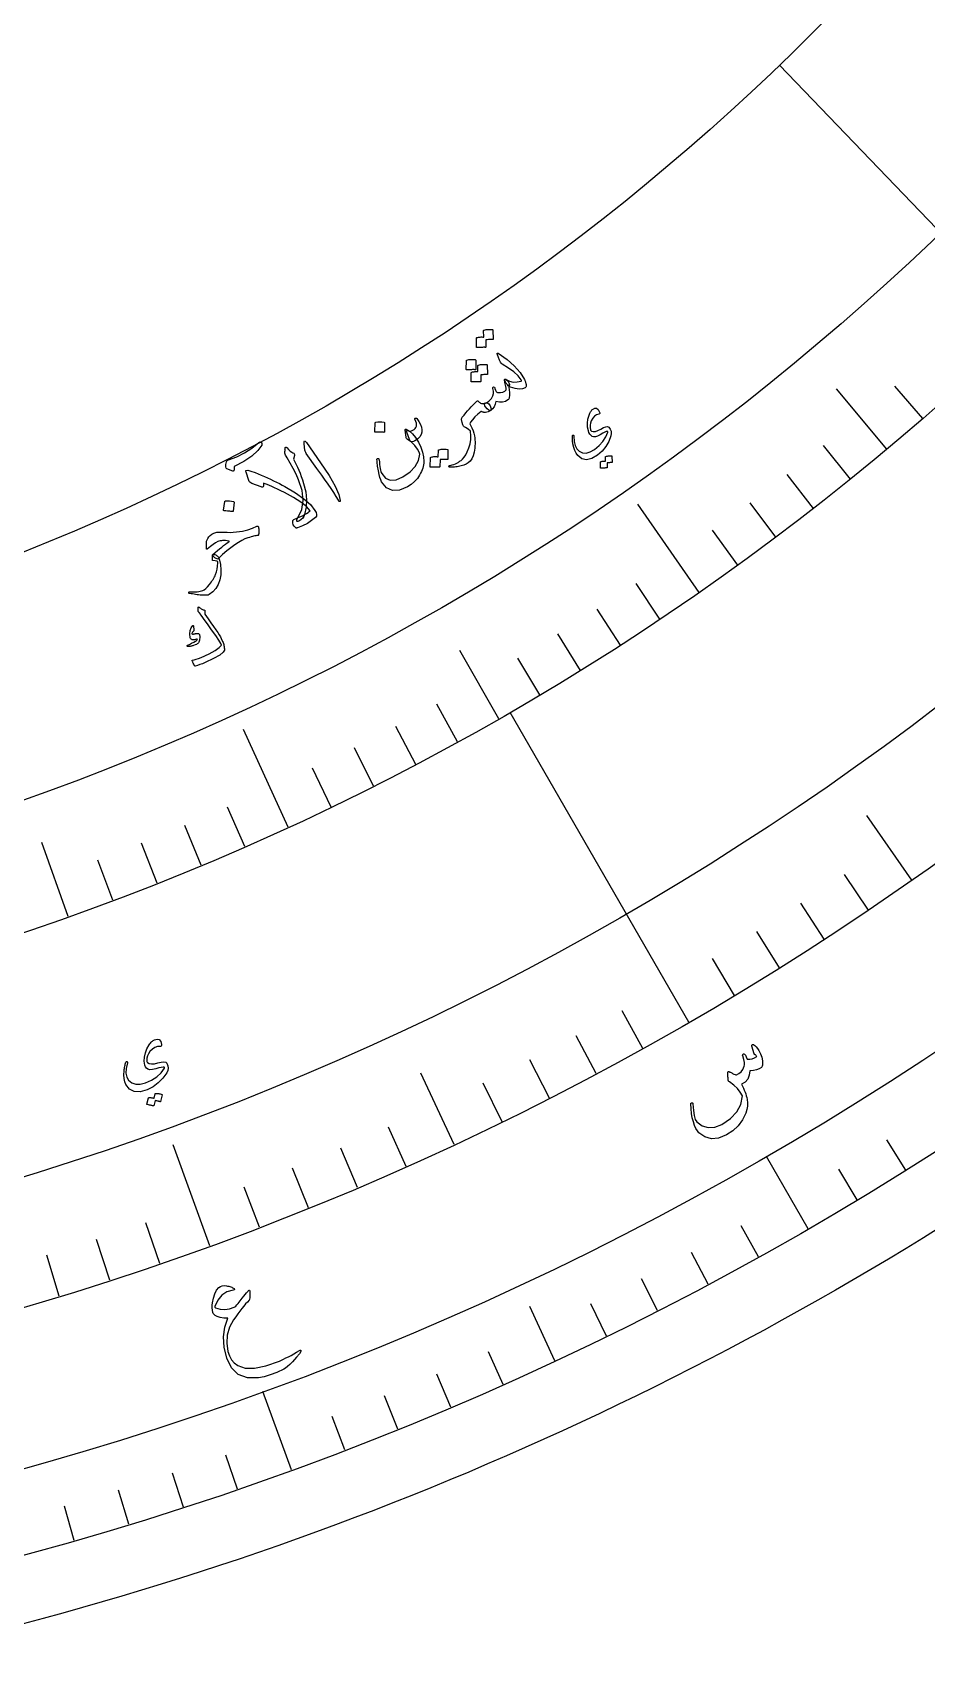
# Model space of a CAD drawing. Header units: millimetres. Extents: x -280 to 280, y -280 to 343.
# Drawn here: x 72.1 to 147.1, y -274.4 to -137.3 of the extents above; entities that cross this region are included whole.
import ezdxf

# ---------------------------------------------------------------- set-up
doc = ezdxf.new("R2010")
doc.units = ezdxf.units.MM
for name, color, linetype in [('CUT_OUTER', 1, 'Continuous'), ('ENGRAVE', 7, 'Continuous'), ('ENGRAVE_FINE', 8, 'Continuous'), ('TEXT', 5, 'Continuous')]:
    doc.layers.add(name, color=color, linetype=linetype)

msp = doc.modelspace()

# ---------------------------------------------------------------- linework, layer by layer
at = {"layer": 'CUT_OUTER'}
msp.add_lwpolyline([(148.345, -237.4737), (146.8851, -238.3795), (145.4197, -239.2762), (143.9488, -240.164), (142.4724, -241.0427), (140.9907, -241.9124), (139.5037, -242.7729), (138.0115, -243.6244), (136.514, -244.4666), (135.0115, -245.2996), (133.5038, -246.1234), (131.9911, -246.938), (130.4734, -247.7432), (128.9508, -248.5391), (127.4234, -249.3256), (125.8912, -250.1028), (124.3542, -250.8705), (122.8125, -251.6289), (121.2663, -252.3777), (119.7154, -253.117), (118.1601, -253.8468), (116.6003, -254.567), (115.0361, -255.2777), (113.4676, -255.9787), (111.8948, -256.6701), (110.3178, -257.3519), (108.7366, -258.0239), (107.1514, -258.6863), (105.5621, -259.3389), (103.9688, -259.9817), (102.3716, -260.6147), (100.7706, -261.238), (99.1658, -261.8514), (97.5572, -262.4549), (95.945, -263.0486), (94.3292, -263.6323), (92.7098, -264.2062), (91.0869, -264.7701), (89.4606, -265.324), (87.8309, -265.8679), (86.1979, -266.4018), (84.5617, -266.9257), (82.9222, -267.4395), (81.2797, -267.9433), (79.6341, -268.437), (77.9855, -268.9205), (76.334, -269.394), (74.6796, -269.8573), (73.0224, -270.3104), (71.3624, -270.7534)], dxfattribs=at)
at = {"layer": 'ENGRAVE'}
for points in [[(155.6073, -161.684), (134.8042, -140.0685)], [(143.8184, -172.2545), (139.5885, -167.1882)], [(128.0558, -184.2744), (122.9199, -176.8838)], [(111.2656, -194.8726), (107.9931, -189.141)], [(127.2, -220.3169), (112.2, -194.3361)], [(93.5787, -203.9568), (89.8255, -195.7767)], [(145.9178, -208.3923), (142.1322, -202.9859)], [(75.1347, -211.4477), (72.9248, -205.2287)], [(107.5141, -230.5647), (104.7248, -224.5831)], [(87.0099, -239.0578), (83.9317, -230.6006)], [(137.2, -237.6374), (133.7, -231.5752)], [(115.9665, -248.6909), (113.8534, -244.1593)], [(93.8503, -257.8517), (91.4562, -251.2738)]]:
    msp.add_lwpolyline(points, dxfattribs=at)
for radius in [274.4, 274.4, 267.4, 254.4, 254.4, 243.9, 224.4, 224.4, 213.9, 194.4, 194.4]:
    msp.add_circle((0, 0), radius, dxfattribs=at)
at = {"layer": 'ENGRAVE_FINE'}
for points in [[(146.8369, -169.6888), (144.4812, -166.9665)], [(140.7541, -174.7674), (138.496, -171.9637)], [(137.6447, -177.2267), (135.4365, -174.3835)], [(134.4912, -179.6315), (132.3335, -176.7497)], [(131.2946, -181.981), (129.1882, -179.0616)], [(124.7759, -186.5109), (122.7742, -183.5188)], [(121.4559, -188.6897), (119.5075, -185.6626)], [(118.0969, -190.8101), (116.2023, -187.749)], [(114.6997, -192.8713), (112.8596, -189.7771)], [(107.7956, -196.8133), (106.0663, -193.6558)], [(104.2908, -198.6927), (102.6177, -195.5051)], [(100.7523, -200.5102), (99.136, -197.2934)], [(97.1812, -202.2651), (95.6222, -199.0202)], [(89.9458, -205.5848), (88.5029, -202.2866)], [(86.2838, -207.1484), (84.8996, -203.8252)], [(82.5938, -208.6471), (81.2688, -205.2998)], [(78.8771, -210.0804), (77.6116, -206.7101)], [(142.2587, -210.9072), (140.2456, -207.9226)], [(138.5562, -213.3578), (136.5955, -210.3386)], [(134.8115, -215.7434), (132.9038, -212.6905)], [(131.0257, -218.0634), (129.1715, -214.9776)], [(123.3356, -222.5033), (121.5903, -219.3546)], [(119.4336, -224.6219), (117.7435, -221.4433)], [(115.4952, -226.6721), (113.8608, -223.4644)], [(111.5216, -228.6532), (109.9435, -225.4175)], [(103.4738, -232.406), (102.0096, -229.1172)], [(145.4098, -232.7044), (143.8201, -230.1603)], [(99.402, -234.1764), (97.9954, -230.8626)], [(95.2999, -235.8756), (93.9513, -232.5377)], [(141.3264, -235.2067), (139.7813, -232.6352)], [(91.1688, -237.5029), (89.8787, -234.142)], [(82.8245, -240.5399), (81.6525, -237.1361)], [(133.0318, -239.9956), (131.5773, -237.3718)], [(74.3794, -243.2839), (73.3268, -239.8412)], [(78.6139, -241.9488), (77.5015, -238.525)], [(128.823, -242.2808), (127.4146, -239.632)], [(124.575, -244.4922), (123.213, -241.8192)], [(120.289, -246.6291), (118.9739, -243.9327)], [(111.6085, -250.6769), (110.3883, -247.9362)], [(107.2166, -252.5865), (106.0444, -249.825)], [(102.792, -254.4192), (101.6682, -251.6377)], [(98.3362, -256.1745), (97.2611, -253.3737)], [(89.3359, -259.4503), (88.3592, -256.6137)], [(84.7943, -260.9699), (83.8672, -258.1167)], [(80.2268, -262.41), (79.3497, -259.5411)], [(75.6349, -263.7702), (74.808, -260.8864)]]:
    msp.add_lwpolyline(points, dxfattribs=at)
at = {"layer": 'TEXT'}
for points in [[(109.98, -162.3238), (109.9826, -162.3092), (109.9911, -162.2958), (110.0053, -162.2836), (110.0254, -162.2726), (110.1104, -162.2527), (110.195, -162.2368), (110.2793, -162.2249), (110.3633, -162.2171), (110.4477, -162.2134), (110.5331, -162.2141), (110.6197, -162.2192), (110.7074, -162.2286), (110.7279, -162.2357), (110.7431, -162.2478), (110.7528, -162.2648), (110.7572, -162.2868), (110.7895, -163.0434), (110.7852, -163.0566), (110.7719, -163.0656), (110.7495, -163.0706), (110.718, -163.0715), (110.6941, -163.0688), (110.6576, -163.0678), (110.6082, -163.0683), (110.5462, -163.0704), (110.4707, -163.074), (110.381, -163.0788), (110.2771, -163.0848), (110.159, -163.0921), (110.176, -163.6832), (110.1724, -163.7041), (110.1589, -163.7177), (110.1355, -163.7239), (110.1021, -163.7228), (110.0732, -163.7218), (110.0283, -163.7213), (109.9675, -163.7214), (109.8907, -163.722), (109.7971, -163.7236), (109.6858, -163.7268), (109.5569, -163.7316), (109.4103, -163.7379), (109.3925, -163.7346), (109.3807, -163.7272), (109.3749, -163.7158), (109.3752, -163.7003), (109.3694, -162.9602), (109.3721, -162.9457), (109.3806, -162.9323), (109.395, -162.9201), (109.4151, -162.9092), (109.4855, -162.8896), (109.5564, -162.8741), (109.6276, -162.8629), (109.6991, -162.8559), (109.7707, -162.8526), (109.8421, -162.8527), (109.9132, -162.8561), (109.9841, -162.8628)], [(111.2135, -164.219), (111.9441, -164.7332), (112.5538, -165.2715), (113.0415, -165.8351), (113.4062, -166.4249), (113.4283, -166.4672), (113.449, -166.5123), (113.4685, -166.5602), (113.4866, -166.6109), (113.5032, -166.6633), (113.5183, -166.7161), (113.5317, -166.7694), (113.5435, -166.8232), (113.5547, -166.9231), (113.5446, -167.0068), (113.513, -167.0743), (113.4602, -167.1256), (113.2482, -167.213), (112.9725, -167.2308), (112.6334, -167.1787), (112.2312, -167.0564), (112.1743, -167.0346), (112.1145, -166.997), (112.0518, -166.9435), (111.986, -166.8742), (111.9569, -166.838), (111.9286, -166.8019), (111.9009, -166.7659), (111.874, -166.7301), (111.8483, -166.6942), (111.8242, -166.6578), (111.8017, -166.6209), (111.7808, -166.5836), (111.7492, -166.5156), (111.7347, -166.4616), (111.7372, -166.4217), (111.7568, -166.3958), (111.7742, -166.3904), (111.7985, -166.3933), (111.8295, -166.4043), (111.8673, -166.4235), (112.1528, -166.5612), (112.4607, -166.6288), (112.7909, -166.626), (113.1432, -166.5527), (113.1605, -166.5384), (113.1654, -166.5171), (113.1578, -166.489), (113.1378, -166.4539), (112.8658, -166.1198), (112.5071, -165.7896), (112.0621, -165.4628), (111.5313, -165.1388), (111.4996, -165.1078), (111.4586, -165.0499), (111.4083, -164.9651), (111.3487, -164.8534), (111.316, -164.7877), (111.2846, -164.7191), (111.2545, -164.6478), (111.2256, -164.5737), (111.1978, -164.4984), (111.1706, -164.4231), (111.1442, -164.348), (111.1185, -164.2731), (111.1133, -164.2542), (111.1146, -164.2374), (111.1223, -164.2226), (111.1364, -164.2098), (111.1516, -164.2034), (111.1695, -164.2027), (111.1902, -164.208), (111.2135, -164.219)], [(108.5314, -164.8391), (108.5343, -164.8245), (108.543, -164.8112), (108.5575, -164.7991), (108.5778, -164.7883), (108.6635, -164.7692), (108.7488, -164.7541), (108.8337, -164.7431), (108.9182, -164.7361), (109.003, -164.7333), (109.0888, -164.7349), (109.1756, -164.7408), (109.2636, -164.7511), (109.2889, -164.7591), (109.3067, -164.7708), (109.3169, -164.7862), (109.3196, -164.8054), (109.3398, -165.5638), (109.334, -165.5816), (109.3188, -165.5929), (109.2943, -165.5976), (109.2605, -165.5958), (109.2315, -165.5947), (109.1864, -165.594), (109.1254, -165.5936), (109.0483, -165.5937), (108.9543, -165.5948), (108.8426, -165.5973), (108.7131, -165.6013), (108.5659, -165.6067), (108.545, -165.6053), (108.531, -165.5992), (108.5241, -165.5886), (108.5241, -165.5734)], [(109.498, -165.2561), (109.5008, -165.2415), (109.5096, -165.2281), (109.5241, -165.2159), (109.5445, -165.205), (109.6304, -165.1854), (109.716, -165.1699), (109.8011, -165.1584), (109.8858, -165.151), (109.9709, -165.1478), (110.057, -165.149), (110.1441, -165.1545), (110.2323, -165.1644), (110.2529, -165.1716), (110.268, -165.1838), (110.2776, -165.201), (110.2816, -165.2231), (110.3025, -165.9824), (110.2979, -165.9956), (110.2844, -166.0046), (110.2617, -166.0095), (110.23, -166.0102), (110.2088, -166.0103), (110.1759, -166.0106), (110.1311, -166.0111), (110.0744, -166.0118), (110.0062, -166.0132), (109.9268, -166.0157), (109.8361, -166.0192), (109.7342, -166.0238), (109.7495, -166.5818), (109.7436, -166.5997), (109.7283, -166.611), (109.7037, -166.6158), (109.6698, -166.6141), (109.6407, -166.6129), (109.5955, -166.6123), (109.5342, -166.612), (109.4568, -166.6122), (109.3625, -166.6134), (109.2503, -166.6161), (109.1203, -166.6203), (108.9725, -166.6259), (108.9546, -166.6225), (108.9428, -166.615), (108.9372, -166.6035), (108.9377, -166.588), (108.9476, -165.8525), (108.9506, -165.8379), (108.9594, -165.8245), (108.974, -165.8124), (108.9944, -165.8015), (109.0553, -165.7878), (109.1166, -165.7756), (109.1784, -165.765), (109.2406, -165.7561), (109.3031, -165.7494), (109.3657, -165.7458), (109.4285, -165.7453), (109.4915, -165.7478)], [(111.8061, -166.3932), (111.9073, -166.4527), (111.9969, -166.5404), (112.0749, -166.6564), (112.1412, -166.8006), (112.1624, -166.8616), (112.1691, -166.8992), (112.1613, -166.9133), (112.1391, -166.904), (112.1053, -166.8833), (112.0843, -166.8796), (112.0759, -166.8929), (112.0803, -166.9231), (112.1307, -167.2558), (112.1559, -167.5325), (112.1562, -167.7533), (112.1317, -167.918), (112.1145, -167.9797), (112.0894, -168.0353), (112.0563, -168.0847), (112.0153, -168.128), (111.8108, -168.2532), (111.5745, -168.3167), (111.3064, -168.3183), (111.0068, -168.2581), (110.9484, -168.4975), (110.8549, -168.7054), (110.7262, -168.8816), (110.5626, -169.026), (110.4966, -169.0332), (110.4056, -168.9846), (110.2896, -168.8801), (110.1488, -168.7199), (110.0815, -168.614), (110.0586, -168.5235), (110.0799, -168.4482), (110.1455, -168.3883), (110.2388, -168.3344), (110.3247, -168.2798), (110.403, -168.2243), (110.4738, -168.168), (110.5369, -168.1116), (110.5921, -168.056), (110.6396, -168.001), (110.6792, -167.9467), (110.7577, -167.7782), (110.7978, -167.5944), (110.7996, -167.3953), (110.7631, -167.1808), (110.7515, -167.1212), (110.7563, -167.0786), (110.7775, -167.0531), (110.8151, -167.0447), (110.8595, -167.0502), (110.8938, -167.0713), (110.9181, -167.1078), (110.9323, -167.16), (110.9707, -167.306), (111.0186, -167.4127), (111.076, -167.4801), (111.1429, -167.5081), (111.3898, -167.5092), (111.5939, -167.4726), (111.7551, -167.3981), (111.8733, -167.2861), (111.8774, -167.275), (111.8804, -167.2584), (111.8821, -167.2362), (111.8827, -167.2084), (111.8738, -167.1463), (111.8444, -167.0023), (111.7946, -166.7764), (111.7241, -166.4687), (111.7226, -166.4551), (111.7252, -166.4399), (111.7319, -166.4233), (111.7427, -166.4052), (111.7554, -166.3948), (111.7703, -166.3893), (111.7871, -166.3888), (111.8061, -166.3932)], [(110.5769, -169.0167), (110.4617, -169.0851), (110.3516, -169.1361), (110.2468, -169.1697), (110.1473, -169.1859), (110.1, -169.1889), (110.0526, -169.1869), (110.0051, -169.1799), (109.9576, -169.1679), (109.9097, -169.1523), (109.861, -169.1347), (109.8117, -169.1149), (109.7617, -169.0931), (109.492, -169.331), (109.2537, -169.5629), (109.0469, -169.789), (108.8717, -170.0095), (108.8414, -170.066), (108.8308, -170.1237), (108.84, -170.1825), (108.8689, -170.2426), (108.9971, -170.4828), (109.0978, -170.7118), (109.1708, -170.9295), (109.2162, -171.136), (109.2388, -171.3055), (109.2537, -171.4762), (109.2608, -171.6479), (109.2603, -171.8208), (109.2517, -171.9943), (109.2348, -172.168), (109.2095, -172.3419), (109.1759, -172.5161), (109.0925, -172.8274), (108.9835, -173.0807), (108.849, -173.2759), (108.6894, -173.4129), (108.5145, -173.5093), (108.3194, -173.5918), (108.1043, -173.6604), (107.8692, -173.715), (107.7501, -173.735), (107.6401, -173.7512), (107.5392, -173.7636), (107.4474, -173.7721), (107.3646, -173.7776), (107.2904, -173.7808), (107.2251, -173.7816), (107.1684, -173.7802), (107.1302, -173.7727), (107.101, -173.7571), (107.0808, -173.7335), (107.0695, -173.7019), (107.07, -173.6699), (107.0851, -173.6451), (107.1147, -173.6274), (107.1589, -173.6169), (107.3338, -173.5792), (107.4866, -173.5362), (107.6174, -173.4882), (107.7259, -173.4352), (107.7805, -173.405), (107.8372, -173.371), (107.8959, -173.3332), (107.9567, -173.2916), (108.0195, -173.2462), (108.0845, -173.197), (108.1515, -173.1439), (108.2205, -173.0871), (108.3525, -172.9445), (108.483, -172.7427), (108.6115, -172.4818), (108.7379, -172.1618), (108.8407, -171.8125), (108.8985, -171.4638), (108.9115, -171.1156), (108.8799, -170.768), (108.8784, -170.7539), (108.8734, -170.742), (108.8648, -170.7324), (108.8525, -170.7252), (108.7232, -170.6118), (108.5941, -170.5184), (108.465, -170.4449), (108.3362, -170.3914), (108.2775, -170.3409), (108.2235, -170.2222), (108.1741, -170.0354), (108.1291, -169.7804), (108.1288, -169.7254), (108.1392, -169.6736), (108.1605, -169.6249), (108.1925, -169.5794), (108.3431, -169.3997), (108.4924, -169.2242), (108.6405, -169.0531), (108.7874, -168.8862), (108.9343, -168.7235), (109.0824, -168.5647), (109.2317, -168.41), (109.3822, -168.2593), (109.421, -168.2277), (109.4591, -168.2143), (109.4964, -168.2191), (109.5328, -168.242), (109.5956, -168.3073), (109.6608, -168.3608), (109.7286, -168.4026), (109.7988, -168.4326), (109.8733, -168.4447), (109.9583, -168.4398), (110.0537, -168.4179), (110.1597, -168.379), (110.2175, -168.3683), (110.2774, -168.3803), (110.3395, -168.4149), (110.4038, -168.4722), (110.4646, -168.5437), (110.5165, -168.621), (110.5596, -168.7042), (110.5937, -168.7932), (110.6132, -168.8734), (110.6168, -168.9374), (110.6048, -168.9852), (110.5769, -169.0167)], [(104.2372, -169.6682), (104.2755, -169.6521), (104.3114, -169.6524), (104.3451, -169.669), (104.3764, -169.7019), (104.546, -169.9443), (104.6732, -170.1804), (104.7582, -170.4103), (104.8006, -170.6339), (104.7959, -170.8467), (104.7393, -171.044), (104.6306, -171.2259), (104.4701, -171.3921), (104.3457, -171.4895), (104.2169, -171.5634), (104.0838, -171.6139), (103.9465, -171.6408), (103.8888, -171.6336), (103.8366, -171.5985), (103.7897, -171.5353), (103.7481, -171.4441), (103.5233, -170.828), (103.5066, -170.7811), (103.4992, -170.7435), (103.5011, -170.7151), (103.5123, -170.696), (103.5313, -170.6857), (103.5568, -170.6839), (103.5886, -170.6906), (103.6268, -170.7057), (103.7187, -170.7341), (103.8172, -170.7387), (103.9222, -170.7194), (104.0337, -170.6762), (104.1388, -170.6134), (104.2246, -170.535), (104.2909, -170.4411), (104.3377, -170.3317), (104.3595, -170.2067), (104.3476, -170.0774), (104.3021, -169.9439), (104.2231, -169.8061), (104.2024, -169.7623), (104.1978, -169.7247), (104.2094, -169.6933), (104.2372, -169.6682)], [(119.6437, -169.3183), (119.4596, -169.3736), (119.292, -169.4887), (119.1407, -169.6636), (119.0054, -169.8986), (118.9403, -170.0776), (118.9085, -170.2591), (118.9101, -170.443), (118.945, -170.6294), (118.9584, -170.6622), (118.9784, -170.6922), (119.005, -170.7192), (119.0382, -170.7434), (119.1809, -170.791), (119.3565, -170.7794), (119.5649, -170.7085), (119.8062, -170.5781), (120.0425, -170.4468), (120.232, -170.3766), (120.3749, -170.3678), (120.471, -170.4204), (120.5943, -170.5856), (120.6669, -170.7589), (120.6886, -170.9405), (120.6595, -171.1303), (120.4782, -171.6086), (120.2294, -172.0409), (119.9134, -172.4268), (119.5304, -172.7659), (119.0521, -173.0496), (118.6168, -173.1482), (118.225, -173.0622), (117.8772, -172.7922), (117.7411, -172.6065), (117.6278, -172.3814), (117.5372, -172.1169), (117.4692, -171.813), (117.4568, -171.724), (117.4469, -171.6367), (117.4395, -171.5511), (117.4345, -171.4673), (117.432, -171.3848), (117.4321, -171.303), (117.4349, -171.2219), (117.4403, -171.1417), (117.4476, -171.105), (117.4613, -171.0827), (117.4816, -171.0748), (117.5082, -171.0813), (117.531, -171.0965), (117.5475, -171.116), (117.5575, -171.1399), (117.5611, -171.1683), (117.5813, -171.608), (117.6582, -171.9641), (117.7922, -172.2366), (117.984, -172.4252), (118.2786, -172.5604), (118.5917, -172.5834), (118.923, -172.4942), (119.272, -172.2925), (119.6719, -171.9656), (119.9921, -171.6145), (120.2326, -171.2396), (120.3933, -170.8414), (120.3996, -170.8128), (120.3949, -170.7919), (120.3792, -170.7788), (120.3524, -170.7735), (120.269, -170.7874), (120.143, -170.8381), (119.9744, -170.9255), (119.7631, -171.0495), (119.5422, -171.167), (119.354, -171.2286), (119.1988, -171.2344), (119.0766, -171.1845), (118.9749, -171.0966), (118.8894, -170.9897), (118.82, -170.8639), (118.7667, -170.7192), (118.7025, -170.4067), (118.6912, -170.0855), (118.7325, -169.7558), (118.8262, -169.4175), (118.8548, -169.3328), (118.8856, -169.2551), (118.9187, -169.1844), (118.9541, -169.1207), (118.9913, -169.0639), (119.0299, -169.0139), (119.0698, -168.9706), (119.1111, -168.9342), (119.2975, -168.8272), (119.4591, -168.8284), (119.5959, -168.9378), (119.7078, -169.1555), (119.7242, -169.2238), (119.719, -169.2737), (119.6922, -169.3053), (119.6437, -169.3183)], [(100.8837, -170.051), (100.8873, -170.0365), (100.8966, -170.0236), (100.9117, -170.0122), (100.9325, -170.0023), (101.1062, -169.9767), (101.2794, -169.9684), (101.4522, -169.9775), (101.6246, -170.004), (101.6445, -170.0118), (101.6581, -170.0234), (101.6655, -170.0388), (101.6665, -170.0579), (101.6577, -170.8124), (101.6529, -170.8331), (101.6386, -170.846), (101.6147, -170.851), (101.5812, -170.8481), (101.5522, -170.8456), (101.5072, -170.8428), (101.4462, -170.8397), (101.3691, -170.8362), (101.275, -170.8329), (101.1632, -170.8303), (101.0335, -170.8283), (100.886, -170.827), (100.8651, -170.8246), (100.8514, -170.8179), (100.8449, -170.807), (100.8457, -170.7918)], [(104.5168, -171.6809), (104.712, -172.0998), (104.8508, -172.5084), (104.933, -172.9069), (104.9583, -173.295), (104.9504, -173.4313), (104.9327, -173.5691), (104.9051, -173.7085), (104.8678, -173.8494), (104.8201, -173.9922), (104.7617, -174.137), (104.6925, -174.2839), (104.6125, -174.4328), (104.4204, -174.7199), (104.1862, -174.981), (103.9098, -175.2161), (103.5913, -175.4248), (102.9166, -175.7111), (102.3289, -175.7332), (101.8296, -175.4921), (101.4185, -174.989), (101.3442, -174.8332), (101.2743, -174.6297), (101.2086, -174.3784), (101.147, -174.0794), (101.1229, -173.945), (101.1017, -173.8156), (101.0834, -173.6912), (101.068, -173.5719), (101.0552, -173.4572), (101.0447, -173.3466), (101.0366, -173.2401), (101.0309, -173.1378), (101.0324, -173.1111), (101.0409, -173.0878), (101.0562, -173.0678), (101.0784, -173.0512), (101.0971, -173.0433), (101.1166, -173.0411), (101.137, -173.0445), (101.1582, -173.0536), (101.1761, -173.0652), (101.1906, -173.0837), (101.2017, -173.1091), (101.2095, -173.1413), (101.2319, -173.3541), (101.2551, -173.5474), (101.2791, -173.7212), (101.3038, -173.8755), (101.3306, -174.0102), (101.3607, -174.1253), (101.3941, -174.2207), (101.4307, -174.2964), (101.7472, -174.6799), (102.1494, -174.8551), (102.6375, -174.8214), (103.2105, -174.5777), (103.8056, -174.1734), (104.2383, -173.7216), (104.5085, -173.2237), (104.6161, -172.6806), (104.6164, -172.6575), (104.6131, -172.6305), (104.6061, -172.5994), (104.5955, -172.5644), (104.4278, -172.2477), (104.2017, -171.9515), (103.9174, -171.6757), (103.5753, -171.42), (103.5361, -171.393), (103.5058, -171.3581), (103.4843, -171.3154), (103.4717, -171.2649), (103.4079, -170.6701), (103.4055, -170.6245), (103.415, -170.5965), (103.4364, -170.586), (103.4696, -170.5931), (103.7539, -170.7474), (104.0233, -170.98), (104.2777, -171.2911), (104.5168, -171.6809)], [(91.1068, -171.7059), (91.1634, -171.6681), (91.2186, -171.6537), (91.2723, -171.6629), (91.3246, -171.6957), (91.3654, -171.7429), (91.3847, -171.7956), (91.3825, -171.8537), (91.3586, -171.9173), (91.025, -172.3833), (90.5303, -172.8402), (89.8743, -173.2866), (89.0569, -173.7205), (89.0587, -173.8053), (89.0565, -173.8825), (89.0504, -173.9522), (89.0405, -174.0144), (89.0274, -174.0591), (89.0085, -174.0878), (88.9837, -174.1005), (88.953, -174.0972), (88.4228, -173.9112), (88.3659, -173.8594), (88.3439, -173.7423), (88.3568, -173.56), (88.4043, -173.3124), (88.4274, -173.265), (88.4654, -173.2242), (88.5183, -173.1901), (88.5862, -173.1625), (89.2744, -172.9034), (89.9245, -172.574), (90.5355, -172.1747), (91.1068, -171.7059)], [(94.9561, -177.7435), (94.8908, -177.9049), (94.8006, -178.0447), (94.6855, -178.1629), (94.5455, -178.2594), (94.4573, -178.3002), (94.3886, -178.3186), (94.3395, -178.3146), (94.31, -178.2883), (94.299, -178.2403), (94.3096, -178.1784), (94.3418, -178.1026), (94.3955, -178.0131), (94.7218, -177.3184), (94.8395, -176.5547), (94.7493, -175.7228), (94.4524, -174.8228), (94.2397, -174.3464), (94.0079, -173.8815), (93.7574, -173.4279), (93.4882, -172.9857), (93.4102, -172.8576), (93.3549, -172.7521), (93.3225, -172.6692), (93.3128, -172.6088), (93.3144, -172.5213), (93.3154, -172.4438), (93.3159, -172.3761), (93.3158, -172.3184), (93.3157, -172.2703), (93.3159, -172.2316), (93.3166, -172.2024), (93.3176, -172.1826), (93.3254, -172.1536), (93.3368, -172.1312), (93.3517, -172.1153), (93.3701, -172.1059), (93.3977, -172.1024), (93.4212, -172.1047), (93.4409, -172.1127), (93.4566, -172.1264), (93.618, -172.2935), (93.7588, -172.4224), (93.879, -172.5131), (93.9784, -172.5656), (94.0518, -172.6015), (94.0978, -172.65), (94.1162, -172.7111), (94.1072, -172.7847), (94.02, -173.1117), (94.1387, -173.3221), (94.2539, -173.5447), (94.3657, -173.7794), (94.4739, -174.0263), (94.5792, -174.2856), (94.6823, -174.5575), (94.7831, -174.8421), (94.8817, -175.1393), (95.0567, -175.8347), (95.1278, -176.5006), (95.0944, -177.1369), (94.9561, -177.7435)], [(94.9325, -171.8201), (94.9261, -171.6446), (94.9552, -171.5656), (95.0199, -171.583), (95.1203, -171.6969), (96.2942, -173.4181), (97.0133, -174.4752), (97.5303, -175.3516), (97.8439, -176.048), (97.9536, -176.5646), (97.9489, -176.6144), (97.9377, -176.646), (97.9201, -176.6594), (97.8961, -176.6546), (97.871, -176.64), (97.846, -176.617), (97.8212, -176.5853), (97.7965, -176.5452), (97.6188, -176.2244), (97.4154, -175.8923), (97.1865, -175.549), (96.9322, -175.1944), (96.8676, -175.1007), (96.6905, -174.8491), (96.4008, -174.4395), (95.999, -173.8719), (95.0978, -172.6186), (95.0548, -172.5492), (95.0222, -172.4814), (94.9999, -172.4151), (94.988, -172.3504)], [(106.1889, -172.3548), (106.1924, -172.3402), (106.2018, -172.3269), (106.2171, -172.315), (106.2382, -172.3045), (106.3263, -172.2868), (106.4138, -172.2733), (106.5006, -172.2638), (106.5869, -172.2583), (106.6733, -172.2571), (106.7606, -172.2603), (106.8487, -172.2679), (106.9378, -172.2799), (106.9584, -172.2877), (106.9731, -172.3003), (106.9821, -172.3178), (106.9853, -172.3402), (106.9738, -173.1042), (106.9687, -173.1174), (106.9545, -173.1261), (106.9313, -173.1305), (106.8991, -173.1305), (106.8749, -173.1271), (106.8375, -173.1249), (106.7871, -173.124), (106.7236, -173.1244), (106.6462, -173.1257), (106.5543, -173.128), (106.4477, -173.131), (106.3267, -173.1349), (106.3093, -173.7316), (106.3045, -173.7525), (106.2899, -173.7658), (106.2656, -173.7714), (106.2315, -173.7692), (106.202, -173.7674), (106.1562, -173.7657), (106.094, -173.7639), (106.0155, -173.7622), (105.9198, -173.7611), (105.8059, -173.7611), (105.6738, -173.7622), (105.5236, -173.7642), (105.5056, -173.7603), (105.4939, -173.7526), (105.4887, -173.7409), (105.4899, -173.7253), (105.5275, -172.9788), (105.5311, -172.9642), (105.5406, -172.951), (105.5559, -172.9391), (105.5771, -172.9287), (105.6503, -172.9109), (105.7236, -172.8974), (105.797, -172.8882), (105.8705, -172.8832), (105.9439, -172.882), (106.0168, -172.8842), (106.0893, -172.8897), (106.1614, -172.8986)], [(94.045, -178.1698), (94.3157, -178.0557), (94.5581, -177.9471), (94.7722, -177.8443), (94.9581, -177.7472), (95.1165, -177.6562), (95.248, -177.5716), (95.3528, -177.4934), (95.4309, -177.4217), (95.1208, -177.0705), (94.6552, -176.6993), (94.035, -176.307), (93.2615, -175.8924), (92.967, -175.745), (92.6946, -175.6115), (92.4443, -175.4919), (92.216, -175.3863), (92.0098, -175.2952), (91.826, -175.2192), (91.6644, -175.1584), (91.5251, -175.1127), (91.5159, -175.3659), (91.4809, -175.414), (91.437, -175.4405), (91.3841, -175.4453), (91.3224, -175.4285), (90.5228, -175.1374), (90.4414, -175.0955), (90.3742, -175.0402), (90.3213, -174.9717), (90.2825, -174.8898), (90.0476, -174.182), (90.0335, -174.1309), (90.0307, -174.0906), (90.0394, -174.0611), (90.0594, -174.0424), (90.1938, -174.0342), (90.4468, -174.0967), (90.8187, -174.2295), (91.3101, -174.432), (91.5841, -174.5498), (91.8513, -174.668), (92.1115, -174.7867), (92.3647, -174.9059), (92.611, -175.0257), (92.8503, -175.146), (93.0825, -175.2669), (93.3078, -175.3884), (94.1829, -175.9081), (94.8959, -176.4138), (95.4453, -176.9072), (95.8295, -177.3896), (95.9252, -177.5791), (95.9644, -177.7426), (95.9471, -177.88), (95.8731, -177.9915), (95.5522, -178.254), (95.1928, -178.4858), (94.795, -178.6866), (94.359, -178.8562), (94.318, -178.87), (94.2821, -178.8752), (94.2513, -178.8717), (94.2256, -178.8595), (94.0953, -178.7301), (94.0102, -178.5925), (93.9702, -178.4467), (93.9751, -178.2928), (93.9858, -178.2423), (94.001, -178.2049), (94.0207, -178.1808), (94.045, -178.1698)], [(120.2124, -172.8975), (120.2142, -172.8876), (120.22, -172.8784), (120.2298, -172.8699), (120.2435, -172.8621), (120.3016, -172.847), (120.3594, -172.8347), (120.417, -172.8251), (120.4743, -172.8183), (120.5319, -172.8143), (120.5902, -172.8131), (120.6493, -172.815), (120.7091, -172.8197), (120.7231, -172.8241), (120.7334, -172.832), (120.74, -172.8433), (120.7429, -172.8581), (120.7627, -173.3673), (120.7597, -173.3763), (120.7506, -173.3826), (120.7353, -173.3864), (120.7139, -173.3876), (120.6976, -173.3862), (120.6727, -173.3861), (120.6391, -173.3874), (120.5967, -173.39), (120.5452, -173.3938), (120.4841, -173.3987), (120.4132, -173.4047), (120.3327, -173.4119), (120.3433, -173.8098), (120.3409, -173.8239), (120.3317, -173.8333), (120.3157, -173.8379), (120.2929, -173.8378), (120.2732, -173.8377), (120.2426, -173.8383), (120.2012, -173.8395), (120.1488, -173.8413), (120.085, -173.8443), (120.0092, -173.8486), (119.9213, -173.8544), (119.8213, -173.8616), (119.8091, -173.8597), (119.8011, -173.855), (119.7972, -173.8474), (119.7974, -173.837), (119.7943, -173.3384), (119.7961, -173.3285), (119.802, -173.3194), (119.8118, -173.3109), (119.8255, -173.3031), (119.8736, -173.2885), (119.922, -173.2767), (119.9706, -173.2677), (120.0194, -173.2616), (120.0683, -173.258), (120.117, -173.2566), (120.1655, -173.2575), (120.2139, -173.2607)], [(88.2605, -176.6481), (88.2651, -176.6339), (88.2754, -176.6217), (88.2912, -176.6115), (88.3127, -176.6031), (88.4876, -176.5901), (88.6607, -176.5944), (88.8323, -176.616), (89.0021, -176.655), (89.0214, -176.6642), (89.0341, -176.6767), (89.0404, -176.6926), (89.0401, -176.7117), (88.9774, -177.4635), (88.9711, -177.4838), (88.9559, -177.4955), (88.9317, -177.4988), (88.8986, -177.4935), (88.8699, -177.4889), (88.8253, -177.4828), (88.7646, -177.4753), (88.6881, -177.4662), (88.5946, -177.4561), (88.4833, -177.4454), (88.3542, -177.4341), (88.2073, -177.422), (88.1867, -177.4181), (88.1736, -177.4104), (88.1679, -177.3991), (88.1697, -177.384)], [(91.08, -178.7632), (91.096, -178.8448), (91.1086, -178.9268), (91.1179, -179.0094), (91.1239, -179.0924), (91.1258, -179.1758), (91.1229, -179.2592), (91.1152, -179.3426), (91.1028, -179.4261), (91.0951, -179.4532), (91.0793, -179.4737), (91.0553, -179.4876), (91.0233, -179.4949), (90.9523, -179.5066), (90.8724, -179.5216), (90.7834, -179.5399), (90.6854, -179.5615), (90.5789, -179.5874), (90.4643, -179.6185), (90.3416, -179.6548), (90.2109, -179.6962), (89.9595, -179.789), (89.6914, -179.9182), (89.4064, -180.0836), (89.1042, -180.2853), (88.7839, -180.5228), (88.4447, -180.7959), (88.0861, -181.1045), (87.708, -181.4484), (87.6694, -181.4712), (87.6117, -181.4644), (87.535, -181.4279), (87.4394, -181.3618), (87.352, -181.2906), (87.2885, -181.2348), (87.249, -181.1945), (87.2335, -181.1696), (87.2339, -181.1483), (87.238, -181.1299), (87.2458, -181.1144), (87.2574, -181.1017), (87.4585, -180.928), (87.65, -180.7651), (87.8317, -180.613), (88.0039, -180.4717), (88.167, -180.3423), (88.3215, -180.2257), (88.4675, -180.122), (88.605, -180.0311), (88.6312, -180.0099), (88.6375, -179.9915), (88.6238, -179.9758), (88.5903, -179.9628), (88.4537, -179.9413), (88.3239, -179.9275), (88.201, -179.9215), (88.0849, -179.9232), (87.9751, -179.933), (87.8712, -179.9511), (87.7732, -179.9775), (87.681, -180.0121), (87.4947, -180.108), (87.2857, -180.2441), (87.0536, -180.4203), (86.7983, -180.6367), (86.7901, -180.6477), (86.781, -180.6544), (86.771, -180.6568), (86.7602, -180.655), (86.7501, -180.6499), (86.7424, -180.6424), (86.7371, -180.6326), (86.7342, -180.6205), (86.7201, -180.3689), (86.7223, -180.1565), (86.7407, -179.9831), (86.7755, -179.8488), (86.834, -179.7371), (86.9198, -179.6239), (87.0328, -179.5092), (87.1731, -179.3929), (87.3529, -179.2942), (87.5847, -179.2323), (87.8687, -179.207), (88.2049, -179.2182), (88.4544, -179.2327), (88.7121, -179.2346), (88.978, -179.2239), (89.2521, -179.2005), (89.7435, -179.1248), (90.1918, -179.021), (90.5969, -178.8893), (90.9585, -178.7301), (91.0057, -178.7119), (91.0417, -178.7114), (91.0665, -178.7285), (91.08, -178.7632)], [(87.2375, -181.1583), (87.2494, -181.1168), (87.2756, -181.0906), (87.3164, -181.0798), (87.3716, -181.0843), (87.4418, -181.1015), (87.5086, -181.1286), (87.5719, -181.1656), (87.6318, -181.2125), (87.684, -181.2643), (87.728, -181.3235), (87.7639, -181.3903), (87.7915, -181.4645), (87.8948, -181.9207), (87.9373, -182.365), (87.9187, -182.7975), (87.8387, -183.2181), (87.7002, -183.6065), (87.5059, -183.9424), (87.2561, -184.2256), (86.951, -184.4558), (86.8614, -184.4892), (86.7256, -184.5081), (86.5438, -184.5122), (86.316, -184.5014), (86.1927, -184.4919), (86.0682, -184.4793), (85.9424, -184.4638), (85.8152, -184.4454), (85.6873, -184.4249), (85.5589, -184.4034), (85.4301, -184.3809), (85.3009, -184.3573), (85.2746, -184.3491), (85.2568, -184.3334), (85.2473, -184.3104), (85.2462, -184.28), (85.2533, -184.2505), (85.2681, -184.2302), (85.2907, -184.2191), (85.3212, -184.2173), (85.4952, -184.2247), (85.6579, -184.2267), (85.8093, -184.2234), (85.9495, -184.2147), (86.0793, -184.2002), (86.1997, -184.1795), (86.3108, -184.1526), (86.4125, -184.1196), (86.5307, -184.0517), (86.664, -183.9428), (86.8123, -183.7927), (86.9753, -183.6014), (87.0596, -183.495), (87.1383, -183.3894), (87.2114, -183.2846), (87.2788, -183.1807), (87.3404, -183.0771), (87.396, -182.9735), (87.4455, -182.8697), (87.489, -182.7659), (87.5652, -182.5475), (87.6243, -182.3113), (87.6663, -182.0573), (87.6911, -181.7857), (87.6673, -181.7131), (87.5895, -181.6584), (87.4576, -181.6215), (87.2718, -181.6023), (87.2471, -181.5989), (87.2302, -181.5894), (87.2209, -181.5739), (87.2194, -181.5523)], [(86.1193, -185.5215), (86.1731, -185.5632), (86.2269, -185.6015), (86.2806, -185.6362), (86.3342, -185.6675), (86.3881, -185.6952), (86.4425, -185.7191), (86.4976, -185.7392), (86.5531, -185.7556), (86.5773, -185.768), (86.593, -185.7884), (86.6, -185.8166), (86.5984, -185.8528), (86.579, -186.0486), (86.5779, -186.0694), (86.5782, -186.0864), (86.5797, -186.0997), (86.5826, -186.1092), (86.859, -186.4855), (87.1062, -186.8267), (87.3244, -187.1328), (87.5132, -187.4038), (87.6722, -187.6397), (87.8009, -187.8403), (87.8992, -188.0056), (87.967, -188.1358), (88.0842, -188.3863), (88.1168, -188.4678), (88.1458, -188.5515), (88.1711, -188.6372), (88.1926, -188.7251), (88.2102, -188.8152), (88.2233, -188.9078), (88.2321, -189.0028), (88.2366, -189.1002), (88.1383, -189.2935), (87.8351, -189.5344), (87.3265, -189.8217), (86.612, -190.1538), (86.3845, -190.2479), (86.1714, -190.3291), (85.9726, -190.3973), (85.7883, -190.4525), (85.7694, -190.4529), (85.7536, -190.448), (85.7409, -190.4379), (85.7312, -190.4225), (85.6911, -190.3458), (85.6551, -190.2757), (85.6232, -190.2123), (85.5955, -190.1555), (85.5717, -190.1047), (85.5514, -190.0593), (85.5347, -190.0192), (85.5216, -189.9845), (85.5153, -189.9645), (85.5173, -189.9508), (85.5276, -189.9435), (85.5461, -189.9425), (85.6831, -189.9245), (85.8505, -189.881), (86.0483, -189.812), (86.2764, -189.7173), (86.947, -189.4105), (87.4563, -189.1374), (87.8046, -188.8993), (87.9923, -188.6971), (87.9194, -188.5415), (87.7558, -188.2733), (87.5018, -187.8923), (87.1576, -187.3983), (86.8092, -186.9054), (86.5443, -186.5332), (86.3627, -186.2817), (86.2642, -186.1512), (86.2361, -186.1161), (86.2097, -186.0832), (86.1851, -186.0526), (86.1624, -186.0242), (86.1417, -185.9984), (86.123, -185.9756), (86.1065, -185.9556), (86.0921, -185.9386), (86.0636, -185.9001), (86.0435, -185.86), (86.0318, -185.8183), (86.0287, -185.7751), (86.0343, -185.5361), (86.036, -185.5193), (86.0405, -185.5067), (86.0477, -185.4983), (86.0576, -185.4941), (86.0727, -185.4953), (86.088, -185.5002), (86.1036, -185.509), (86.1193, -185.5215)], [(85.5941, -187.0565), (85.6042, -187.0534), (85.6142, -187.0535), (85.6241, -187.0567), (85.6339, -187.0631), (85.6395, -187.0702), (85.6441, -187.0786), (85.6478, -187.0882), (85.6504, -187.099), (85.6681, -187.4199), (85.6676, -187.4535), (85.6636, -187.4809), (85.6561, -187.5022), (85.6449, -187.5174), (85.5893, -187.5649), (85.5459, -187.6138), (85.5146, -187.6641), (85.4954, -187.7159), (85.4969, -187.7377), (85.5155, -187.7532), (85.5513, -187.7625), (85.6043, -187.7655), (85.6373, -187.7625), (85.671, -187.7583), (85.7054, -187.7531), (85.7405, -187.7468), (85.7765, -187.7393), (85.8138, -187.7304), (85.8525, -187.7201), (85.8924, -187.7084), (86.0465, -187.7034), (86.139, -187.7957), (86.1697, -187.9854), (86.1382, -188.2726), (86.1133, -188.3651), (86.0828, -188.4422), (86.0469, -188.504), (86.0054, -188.5505), (85.9539, -188.5883), (85.8773, -188.629), (85.7758, -188.6725), (85.6492, -188.7188), (85.584, -188.741), (85.5211, -188.7598), (85.4605, -188.7752), (85.4023, -188.7873), (85.3468, -188.7969), (85.2945, -188.805), (85.2455, -188.8117), (85.1996, -188.8169), (85.1687, -188.8142), (85.144, -188.8064), (85.1254, -188.7935), (85.113, -188.7754), (85.1071, -188.7537), (85.1102, -188.7349), (85.1223, -188.719), (85.1434, -188.706), (85.2126, -188.6689), (85.2917, -188.6282), (85.3807, -188.5836), (85.4796, -188.5354), (85.6639, -188.4451), (85.8046, -188.3675), (85.9017, -188.3027), (85.9552, -188.2507), (85.9607, -188.2409), (85.9615, -188.2308), (85.9576, -188.2205), (85.949, -188.2101), (85.9411, -188.2048), (85.9298, -188.2018), (85.9148, -188.2013), (85.8964, -188.2031), (85.7318, -188.2347), (85.6616, -188.245), (85.5981, -188.246), (85.5411, -188.2377), (85.4908, -188.2203), (85.4433, -188.1946), (85.4074, -188.1621), (85.383, -188.1228), (85.3701, -188.0767), (85.3314, -187.744), (85.3557, -187.4631), (85.4433, -187.234), (85.5941, -187.0565)], [(82.8295, -222.3392), (82.6182, -222.3462), (82.4076, -222.4214), (82.1974, -222.565), (81.9875, -222.7768), (81.8679, -222.9489), (81.7831, -223.133), (81.7331, -223.329), (81.7179, -223.5371), (81.7229, -223.5758), (81.7358, -223.6132), (81.7564, -223.6495), (81.785, -223.6845), (81.9233, -223.7752), (82.1133, -223.8122), (82.3549, -223.7954), (82.6481, -223.7245), (82.9363, -223.6514), (83.1576, -223.6301), (83.3119, -223.6608), (83.3993, -223.7438), (83.484, -223.9541), (83.5124, -224.1589), (83.4845, -224.3581), (83.4002, -224.5518), (83.0731, -225.0094), (82.6871, -225.3992), (82.2428, -225.7207), (81.7404, -225.9737), (81.1524, -226.141), (80.6618, -226.1236), (80.2693, -225.9222), (79.9752, -225.5374), (79.8825, -225.3018), (79.8252, -225.0305), (79.8031, -224.7238), (79.8159, -224.3814), (79.8278, -224.2833), (79.8418, -224.1877), (79.8578, -224.0946), (79.876, -224.0041), (79.8966, -223.9156), (79.9197, -223.8286), (79.9454, -223.7432), (79.9736, -223.6593), (79.9917, -223.6224), (80.0126, -223.6025), (80.0363, -223.5998), (80.0628, -223.6142), (80.0828, -223.6367), (80.0948, -223.6621), (80.0987, -223.6904), (80.0947, -223.7215), (79.9927, -224.1949), (79.9745, -224.5952), (80.0407, -224.9227), (80.1916, -225.1771), (80.4671, -225.4036), (80.7935, -225.516), (81.1708, -225.5141), (81.5986, -225.3977), (82.1155, -225.1623), (82.5546, -224.8789), (82.9156, -224.5479), (83.1984, -224.1697), (83.2131, -224.141), (83.214, -224.1175), (83.2009, -224.0992), (83.174, -224.086), (83.0814, -224.0773), (82.9331, -224.0958), (82.7293, -224.1413), (82.4698, -224.2138), (82.2019, -224.2766), (81.9845, -224.2892), (81.8178, -224.2518), (81.7018, -224.1643), (81.6184, -224.0423), (81.5575, -223.9047), (81.519, -223.7514), (81.503, -223.5825), (81.5225, -223.2321), (81.6007, -222.8873), (81.7373, -222.5483), (81.9322, -222.2148), (81.9863, -222.1328), (82.0409, -222.0588), (82.0961, -221.993), (82.1516, -221.9351), (82.2072, -221.8852), (82.2623, -221.8428), (82.317, -221.8081), (82.3711, -221.7809), (82.5995, -221.7196), (82.771, -221.7662), (82.8857, -221.921), (82.9435, -222.184), (82.9417, -222.2613), (82.9222, -222.3129), (82.8848, -222.3389), (82.8295, -222.3392)], [(132.4746, -222.3254), (132.4679, -222.2834), (132.4708, -222.2488), (132.4833, -222.2216), (132.5055, -222.2019), (132.54, -222.1865), (132.5744, -222.1817), (132.6087, -222.1876), (132.6427, -222.2041), (132.7444, -222.2749), (132.8475, -222.3764), (132.952, -222.5086), (133.0579, -222.6715), (133.2037, -222.954), (133.3075, -223.2431), (133.3692, -223.539), (133.3886, -223.8416), (133.381, -223.9216), (133.3621, -223.9914), (133.3317, -224.0509), (133.2899, -224.1), (133.1071, -224.2251), (132.8826, -224.313), (132.6164, -224.3636), (132.3086, -224.3768), (132.2705, -224.7629), (132.1425, -225.0797), (131.9247, -225.3271), (131.6175, -225.5048), (131.7035, -225.6752), (131.7814, -225.8418), (131.8512, -226.0047), (131.9128, -226.1638), (131.9668, -226.3202), (132.0139, -226.4748), (132.0539, -226.6275), (132.0869, -226.7785), (132.1249, -227.0634), (132.119, -227.3502), (132.0691, -227.639), (131.975, -227.9297), (131.6895, -228.4989), (131.3237, -228.993), (130.8781, -229.4118), (130.3531, -229.7547), (129.6932, -230.0196), (129.087, -230.0775), (128.5355, -229.929), (128.039, -229.5745), (127.9113, -229.4182), (127.792, -229.2158), (127.6809, -228.9675), (127.5779, -228.6733), (127.4888, -228.3378), (127.4234, -227.9734), (127.3818, -227.5801), (127.3636, -227.1581), (127.3653, -227.13), (127.3732, -227.1061), (127.3875, -227.0864), (127.4079, -227.0711), (127.4312, -227.0606), (127.4537, -227.0557), (127.4755, -227.0565), (127.4965, -227.0628), (127.5167, -227.078), (127.5315, -227.0975), (127.541, -227.1213), (127.5452, -227.1494), (127.5796, -227.7055), (127.6449, -228.1419), (127.7414, -228.4585), (127.8696, -228.6552), (128.3223, -228.9938), (128.8219, -229.1439), (129.3681, -229.105), (129.96, -228.8769), (130.6949, -228.3943), (131.2292, -227.8337), (131.5624, -227.1967), (131.6946, -226.4842), (131.511, -226.1718), (131.2672, -225.8708), (130.9634, -225.5811), (130.6, -225.3025), (130.5594, -225.2764), (130.5299, -225.2491), (130.5115, -225.2207), (130.5041, -225.1911), (130.4955, -225.0795), (130.4881, -224.9745), (130.4818, -224.8761), (130.4766, -224.7841), (130.4732, -224.6996), (130.472, -224.6236), (130.4731, -224.556), (130.4765, -224.4969), (130.4821, -224.4695), (130.4949, -224.4523), (130.5149, -224.4452), (130.5421, -224.4483), (130.558, -224.4534), (130.5813, -224.4621), (130.6119, -224.4743), (130.6498, -224.4902), (130.694, -224.5102), (130.7436, -224.5349), (130.7985, -224.5643), (130.8588, -224.5984), (130.9782, -224.6621), (131.0719, -224.7042), (131.1399, -224.7246), (131.1823, -224.7234), (131.3949, -224.6221), (131.5772, -224.4689), (131.729, -224.264), (131.8501, -224.0074), (131.8696, -223.8728), (131.8536, -223.6804), (131.8021, -223.4303), (131.7151, -223.1224), (131.7069, -223.0932), (131.7069, -223.0643), (131.7149, -223.036), (131.731, -223.0081), (131.7486, -222.9859), (131.7686, -222.9702), (131.7911, -222.9608), (131.8161, -222.9578), (131.8743, -222.989), (131.9395, -223.0738), (132.0115, -223.2122), (132.0905, -223.4042), (132.3038, -223.4078), (132.5083, -223.3719), (132.7039, -223.2965), (132.8904, -223.1816), (132.8542, -223.1263), (132.8195, -223.0845), (132.7863, -223.0563), (132.7547, -223.0417), (132.7215, -223.0299), (132.696, -223.0135), (132.6783, -222.9925), (132.6683, -222.9669)], [(82.4286, -226.3052), (82.4333, -226.2952), (82.442, -226.2871), (82.4548, -226.2808), (82.4716, -226.2763), (82.5376, -226.2767), (82.6025, -226.2798), (82.6664, -226.2858), (82.7293, -226.2947), (82.7916, -226.3066), (82.8539, -226.3218), (82.9162, -226.3403), (82.9784, -226.3622), (82.9921, -226.3708), (83.0008, -226.3821), (83.0046, -226.396), (83.0036, -226.4125), (82.8817, -226.9596), (82.8761, -226.9683), (82.8646, -226.9724), (82.8473, -226.9722), (82.8241, -226.9674), (82.8072, -226.9614), (82.7808, -226.9543), (82.7447, -226.9462), (82.699, -226.937), (82.6432, -226.9266), (82.5767, -226.9146), (82.4997, -226.9011), (82.4122, -226.8861), (82.3118, -227.3122), (82.3053, -227.3265), (82.2928, -227.3339), (82.2745, -227.3344), (82.2504, -227.3278), (82.2294, -227.3222), (82.1968, -227.3142), (82.1524, -227.3038), (82.0962, -227.2911), (82.0276, -227.2763), (81.9457, -227.2596), (81.8506, -227.2411), (81.7424, -227.2206), (81.73, -227.2152), (81.7227, -227.2079), (81.7207, -227.1987), (81.7238, -227.1877), (81.8604, -226.6566), (81.8651, -226.6467), (81.8739, -226.6386), (81.8867, -226.6323), (81.9035, -226.6279), (81.9587, -226.6258), (82.0135, -226.6269), (82.0676, -226.631), (82.1213, -226.6382), (82.1742, -226.6481), (82.2264, -226.6604), (82.2777, -226.675), (82.3282, -226.6919)], [(87.773, -242.5406), (87.8918, -242.4567), (88.0361, -242.4068), (88.2058, -242.3908), (88.4009, -242.4086), (88.5045, -242.4288), (88.6014, -242.452), (88.6917, -242.4782), (88.7754, -242.5074), (88.8523, -242.539), (88.9222, -242.5726), (88.9851, -242.6082), (89.0409, -242.6457), (89.0839, -242.6865), (89.0852, -242.7209), (89.0448, -242.749), (88.9626, -242.7707), (88.4463, -242.9208), (88.019, -243.2008), (87.6799, -243.6113), (87.4284, -244.1526), (87.4266, -244.1826), (87.4368, -244.2096), (87.4591, -244.2334), (87.4934, -244.2541), (87.8862, -244.3758), (88.2766, -244.4091), (88.6641, -244.354), (89.0485, -244.2106), (89.1128, -244.1715), (89.1903, -244.106), (89.2808, -244.014), (89.3844, -243.8955), (89.5672, -243.6649), (89.7284, -243.4611), (89.8682, -243.2844), (89.9866, -243.1347), (90.0838, -243.012), (90.1598, -242.9164), (90.2146, -242.8478), (90.2484, -242.8064), (90.3027, -242.7639), (90.3423, -242.7691), (90.3673, -242.8218), (90.3777, -242.9221), (90.3759, -243.1962), (90.3627, -243.4047), (90.3382, -243.5475), (90.3025, -243.6245), (90.1591, -243.7718), (90.0103, -243.936), (89.8562, -244.117), (89.6967, -244.3149), (89.5317, -244.5296), (89.3611, -244.7612), (89.1849, -245.0096), (89.003, -245.2748), (88.667, -245.8904), (88.4757, -246.5382), (88.4295, -247.2185), (88.5294, -247.9316), (88.6521, -248.2954), (88.8302, -248.6106), (89.0642, -248.8771), (89.3541, -249.0946), (89.9608, -249.3071), (90.7463, -249.3166), (91.7097, -249.1215), (92.849, -248.7196), (93.02, -248.6436), (93.2028, -248.5583), (93.3974, -248.4635), (93.6038, -248.3593), (93.8212, -248.2453), (94.0489, -248.1211), (94.2867, -247.9867), (94.5347, -247.8421), (94.5786, -247.8199), (94.6134, -247.8097), (94.6393, -247.8113), (94.6561, -247.8248), (94.6463, -247.9264), (94.5254, -248.1212), (94.2929, -248.4089), (93.9482, -248.7893), (93.7334, -249.0072), (93.5391, -249.1822), (93.3655, -249.3142), (93.2127, -249.4033), (92.6212, -249.6741), (92.0712, -249.8847), (91.5632, -250.0352), (91.0974, -250.126), (90.1569, -250.1239), (89.3995, -249.8483), (88.8258, -249.3009), (88.4349, -248.4831), (88.2152, -247.5564), (88.1585, -246.6901), (88.2639, -245.8843), (88.5304, -245.1385), (88.1739, -245.1122), (87.8742, -245.0627), (87.6313, -244.9902), (87.4451, -244.8948), (87.3878, -244.85), (87.3403, -244.7956), (87.3025, -244.7317), (87.2746, -244.6584), (87.2328, -244.4492), (87.2106, -244.2449), (87.2081, -244.0456), (87.2251, -243.8512), (87.3071, -243.4429), (87.4257, -243.0884), (87.5809, -242.7877), (87.773, -242.5406)]]:
    msp.add_lwpolyline(points, close=True, dxfattribs=at)

doc.saveas('drawing.dxf')
